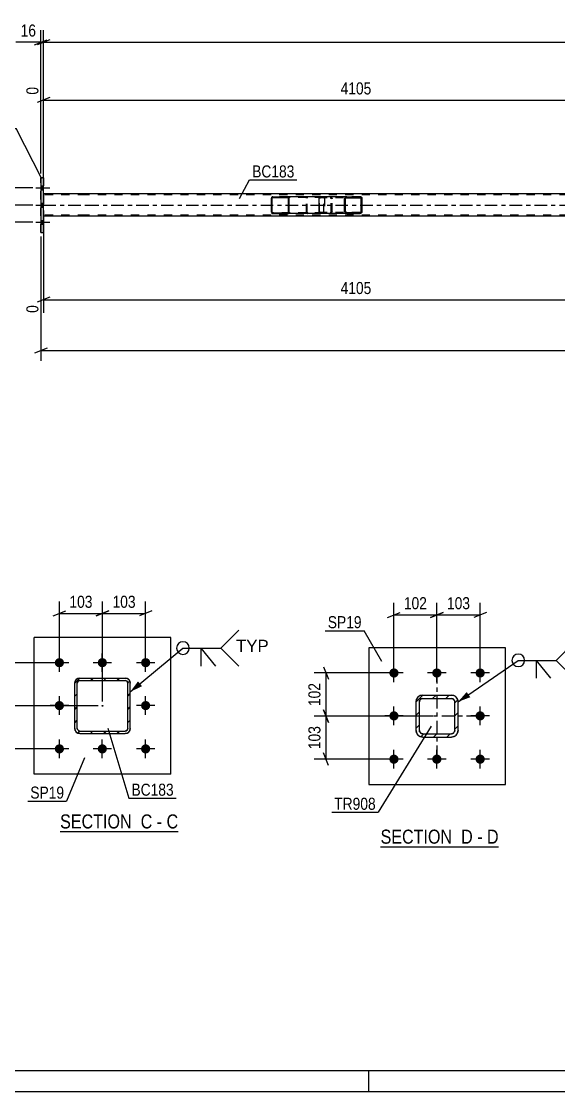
# Model space of a CAD drawing. Header units: millimetres. Extents: x -97 to 744, y -428 to 166.
# Drawn here: x 31.4 to 159.1, y -428.3 to -173.8 of the extents above; entities that cross this region are included whole.
import ezdxf

# ---------------------------------------------------------------- set-up
doc = ezdxf.new("R2010")
doc.units = ezdxf.units.MM
doc.linetypes.add('DXK_LINE_DOT2', pattern=[3.9198, 1.9599, -1.9599])
doc.linetypes.add('DXK_LINE_DOT3', pattern=[5.9187, 2.979, -0.9799, 0.9799, -0.9799])
doc.styles.add('Arial', font='ARIAL.TTF', dxfattribs={"height": 0.2})
doc.styles.add('Arial Narrow', font='ARIALN.TTF', dxfattribs={"height": 0.2})

# ---------------------------------------------------------------- blocks, each defined once
blk = doc.blocks.new('Unknown-814185529-1133')
at = {"color": 5, "linetype": 'Continuous'}
for p, q in [((-91.97, -423.33), (739.03, -423.33)), ((114.03, -428.33), (114.03, -423.33)), ((-96.97, -428.33), (744.03, -428.33))]:
    blk.add_line(p, q, dxfattribs=at)
blk = doc.blocks.new('Unknown-814185529-15 - 12521')
at = {"color": 6, "linetype": 'Continuous'}
blk.add_line((40.59, -366.49), (68.66, -366.49), dxfattribs=at)
at = {"color": 0, "linetype": 'Continuous'}
blk.add_wipeout([(58.7, -365.74), (58.7, -362.24), (40.59, -362.24), (40.59, -365.74)], dxfattribs=at)
at = {"color": 7, "linetype": 'Continuous', "style": 'Arial Narrow'}
blk.add_text('SECTION ', height=3.34, dxfattribs=at).set_placement((40.59, -365.74))
at = {"color": 0, "linetype": 'Continuous'}
blk.add_wipeout([(62.52, -365.74), (62.52, -362.24), (59.75, -362.24), (59.75, -365.74)], dxfattribs=at)
blk.add_wipeout([(64.85, -365.74), (64.85, -362.24), (63.57, -362.24), (63.57, -365.74)], dxfattribs=at)
at = {"color": 7, "linetype": 'Continuous', "style": 'Arial Narrow'}
blk.add_text('C', height=3.34, dxfattribs=at).set_placement((59.75, -365.74))
at = {"color": 0, "linetype": 'Continuous'}
blk.add_wipeout([(68.66, -365.74), (68.66, -362.24), (65.9, -362.24), (65.9, -365.74)], dxfattribs=at)
at = {"color": 7, "linetype": 'Continuous', "style": 'Arial Narrow'}
for s, p in [('C', (65.9, -365.74)), ('-', (63.57, -365.74))]:
    blk.add_text(s, height=3.34, dxfattribs=at).set_placement(p)
blk = doc.blocks.new('Unknown-814185529-16 - 2047')
at = {"color": 6, "linetype": 'Continuous'}
blk.add_line((116.78, -370.11), (144.85, -370.11), dxfattribs=at)
at = {"color": 0, "linetype": 'Continuous'}
blk.add_wipeout([(134.89, -369.36), (134.89, -365.86), (116.78, -365.86), (116.78, -369.36)], dxfattribs=at)
at = {"color": 7, "linetype": 'Continuous', "style": 'Arial Narrow'}
blk.add_text('SECTION ', height=3.34, dxfattribs=at).set_placement((116.78, -369.36))
at = {"color": 0, "linetype": 'Continuous'}
blk.add_wipeout([(138.71, -369.36), (138.71, -365.86), (135.94, -365.86), (135.94, -369.36)], dxfattribs=at)
blk.add_wipeout([(141.03, -369.36), (141.03, -365.86), (139.76, -365.86), (139.76, -369.36)], dxfattribs=at)
at = {"color": 7, "linetype": 'Continuous', "style": 'Arial Narrow'}
blk.add_text('D', height=3.34, dxfattribs=at).set_placement((135.94, -369.36))
at = {"color": 0, "linetype": 'Continuous'}
blk.add_wipeout([(144.85, -369.36), (144.85, -365.86), (142.08, -365.86), (142.08, -369.36)], dxfattribs=at)
at = {"color": 7, "linetype": 'Continuous', "style": 'Arial Narrow'}
for s, p in [('D', (142.08, -369.36)), ('-', (139.76, -369.36))]:
    blk.add_text(s, height=3.34, dxfattribs=at).set_placement(p)
blk = doc.blocks.new('Part-814185529-5575 - 5445')
at = {"linetype": 'Continuous'}
h = blk.add_hatch(dxfattribs=at)
h.set_pattern_fill('', scale=0.7, style=0, pattern_type=0)
h.set_pattern_definition([(45, (95.0524, -215.657), (-1.57154, 1.57154), [])])
h.paths.add_polyline_path([(95.08, -215.78), (95.05, -215.66), (94.98, -215.55), (94.87, -215.48), (94.74, -215.46), (91.16, -215.46), (91.03, -215.48), (90.92, -215.55), (90.85, -215.66), (90.82, -215.78), (90.82, -219.14), (90.85, -219.26), (90.92, -219.37), (91.03, -219.44), (91.16, -219.46), (94.74, -219.46), (94.87, -219.44), (94.98, -219.37), (95.05, -219.26), (95.08, -219.14)])
h.paths.add_polyline_path([(94.9, -219.2), (94.86, -219.25), (94.8, -219.29), (94.74, -219.3), (91.16, -219.3), (91.1, -219.29), (91.04, -219.25), (91, -219.2), (90.99, -219.14), (90.99, -215.78), (91, -215.72), (91.04, -215.67), (91.1, -215.63), (91.16, -215.62), (94.74, -215.62), (94.8, -215.63), (94.86, -215.67), (94.9, -215.72), (94.91, -215.78), (94.91, -219.14)])
at = {"color": 2, "linetype": 'Continuous'}
for p, q in [((90.85, -215.66), (90.82, -215.78)), ((90.82, -219.14), (90.82, -215.78)), ((90.99, -215.78), (91, -215.72)), ((90.99, -219.14), (90.99, -215.78)), ((91, -215.72), (91.04, -215.67)), ((91.16, -215.46), (91.03, -215.48)), ((91.04, -215.67), (91.1, -215.63)), ((91.1, -215.63), (91.16, -215.62)), ((91.16, -215.46), (94.74, -215.46)), ((91.16, -215.62), (94.74, -215.62)), ((102.44, -215.46), (94.74, -215.46)), ((94.87, -215.48), (94.74, -215.46)), ((94.74, -215.62), (94.8, -215.63)), ((94.8, -215.63), (94.86, -215.67)), ((94.86, -215.67), (94.9, -215.72)), ((94.9, -215.72), (94.91, -215.78)), ((94.91, -219.14), (94.91, -215.78)), ((95.08, -215.78), (95.05, -215.66)), ((95.08, -219.14), (95.08, -215.78)), ((90.82, -219.14), (90.85, -219.26)), ((91, -219.2), (90.99, -219.14)), ((91.04, -219.25), (91, -219.2)), ((91.03, -219.44), (91.16, -219.46)), ((91.1, -219.29), (91.04, -219.25)), ((91.16, -219.3), (91.1, -219.29)), ((91.16, -219.3), (94.74, -219.3)), ((91.16, -219.46), (94.74, -219.46)), ((94.8, -219.29), (94.74, -219.3)), ((94.74, -219.46), (94.87, -219.44)), ((102.44, -219.46), (94.74, -219.46)), ((94.86, -219.25), (94.8, -219.29)), ((94.9, -219.2), (94.86, -219.25)), ((94.91, -219.14), (94.9, -219.2)), ((95.05, -219.26), (95.08, -219.14))]:
    blk.add_line(p, q, dxfattribs=at)
at = {"color": 7, "linetype": 'DXK_LINE_DOT2'}
for p, q in [((94.74, -215.46), (91.16, -215.46)), ((103.09, -215.62), (91.16, -215.62)), ((99.17, -215.78), (99.2, -215.66)), ((99.17, -219.14), (99.17, -215.78)), ((99.35, -215.72), (99.34, -215.78)), ((99.34, -219.14), (99.34, -215.78)), ((99.39, -215.67), (99.35, -215.72)), ((99.38, -215.48), (99.51, -215.46)), ((99.45, -215.63), (99.39, -215.67)), ((99.51, -215.62), (99.45, -215.63)), ((103.09, -215.46), (102.44, -215.46)), ((103.09, -215.46), (103.22, -215.48)), ((103.15, -215.63), (103.09, -215.62)), ((103.21, -215.67), (103.15, -215.63)), ((103.24, -215.72), (103.21, -215.67)), ((103.26, -215.78), (103.24, -215.72)), ((103.26, -219.14), (103.26, -215.78)), ((103.4, -215.66), (103.43, -215.78)), ((103.43, -215.78), (103.43, -219.14)), ((103.09, -219.3), (91.16, -219.3)), ((94.74, -219.46), (91.16, -219.46)), ((99.2, -219.26), (99.17, -219.14)), ((99.34, -219.14), (99.35, -219.2)), ((99.35, -219.2), (99.39, -219.25)), ((99.51, -219.46), (99.38, -219.44)), ((99.39, -219.25), (99.41, -219.26)), ((99.41, -219.26), (99.45, -219.29)), ((99.45, -219.29), (99.51, -219.3)), ((103.09, -219.46), (102.44, -219.46)), ((103.09, -219.3), (103.15, -219.29)), ((103.22, -219.44), (103.09, -219.46)), ((103.15, -219.29), (103.21, -219.25)), ((103.21, -219.25), (103.24, -219.2)), ((103.24, -219.2), (103.26, -219.14)), ((103.43, -219.14), (103.4, -219.26))]:
    blk.add_line(p, q, dxfattribs=at)
at = {"color": 2, "linetype": 'Continuous'}
for centre, start, end in [((91.15, -215.79), 110.7583, 155.68), ((94.75, -215.79), 24.32, 69.2417), ((91.15, -219.13), 204.32, 249.2417), ((94.75, -219.13), 290.7583, 335.68)]:
    blk.add_arc(centre, 0.331, start, end, dxfattribs=at)
at = {"color": 7, "linetype": 'DXK_LINE_DOT2'}
for centre, start, end in [((99.5, -215.79), 110.7583, 155.68), ((103.1, -215.79), 24.32, 69.2417), ((99.5, -219.13), 204.32, 249.2417), ((103.1, -219.13), 290.7583, 335.68)]:
    blk.add_arc(centre, 0.331, start, end, dxfattribs=at)
blk = doc.blocks.new('Part-814185529-5581 - 5445')
at = {"color": 2, "linetype": 'Continuous'}
for p, q in [((36.63, -210.96), (35.99, -210.96)), ((35.99, -210.96), (35.99, -223.96)), ((36.63, -223.96), (36.63, -210.96)), ((35.99, -223.96), (36.63, -223.96))]:
    blk.add_line(p, q, dxfattribs=at)
at = {"color": 7, "linetype": 'DXK_LINE_DOT2'}
for p, q in [((35.99, -223.96), (35.99, -210.96)), ((36.63, -210.96), (36.63, -223.96))]:
    blk.add_line(p, q, dxfattribs=at)
blk = doc.blocks.new('Part-814185529-5574 - 5445')
at = {"linetype": 'Continuous'}
h = blk.add_hatch(dxfattribs=at)
h.set_pattern_fill('', scale=0.7, style=0, pattern_type=0)
h.set_pattern_definition([(45, (112.3845, -215.7558), (-1.57154, 1.57154), [])])
h.paths.add_polyline_path([(112.42, -215.94), (112.38, -215.76), (112.28, -215.6), (112.11, -215.5), (111.92, -215.46), (108.74, -215.46), (108.54, -215.5), (108.38, -215.6), (108.27, -215.76), (108.23, -215.94), (108.23, -218.98), (108.27, -219.16), (108.38, -219.32), (108.54, -219.42), (108.74, -219.46), (111.92, -219.46), (112.11, -219.42), (112.28, -219.32), (112.38, -219.16), (112.42, -218.98)])
h.paths.add_polyline_path([(112.15, -219.07), (112.1, -219.15), (112.02, -219.2), (111.92, -219.22), (108.74, -219.22), (108.64, -219.2), (108.56, -219.15), (108.5, -219.07), (108.48, -218.98), (108.48, -215.94), (108.5, -215.85), (108.56, -215.77), (108.64, -215.72), (108.74, -215.7), (111.92, -215.7), (112.02, -215.72), (112.1, -215.77), (112.15, -215.85), (112.17, -215.94), (112.17, -218.98)])
at = {"color": 2, "linetype": 'Continuous'}
for p, q in [((102.16, -215.94), (102.19, -215.76)), ((102.16, -218.98), (102.16, -215.94)), ((102.19, -215.76), (102.24, -215.6)), ((102.24, -215.6), (102.33, -215.5)), ((102.33, -215.5), (102.44, -215.46)), ((108.74, -215.46), (102.44, -215.46)), ((108.27, -215.76), (108.23, -215.94)), ((108.23, -218.98), (108.23, -215.94)), ((108.48, -215.94), (108.5, -215.85)), ((108.48, -218.98), (108.48, -215.94)), ((108.5, -215.85), (108.56, -215.77)), ((108.74, -215.46), (108.54, -215.5)), ((108.56, -215.77), (108.64, -215.72)), ((108.64, -215.72), (108.74, -215.7)), ((108.74, -215.46), (111.92, -215.46)), ((108.74, -215.7), (111.92, -215.7)), ((112.11, -215.5), (111.92, -215.46)), ((111.92, -215.7), (112.02, -215.72)), ((112.02, -215.72), (112.1, -215.77)), ((112.1, -215.77), (112.15, -215.85)), ((112.15, -215.85), (112.17, -215.94)), ((112.17, -218.98), (112.17, -215.94)), ((112.42, -215.94), (112.38, -215.76)), ((112.42, -218.98), (112.42, -215.94)), ((102.19, -219.16), (102.16, -218.98)), ((102.24, -219.32), (102.19, -219.16)), ((102.33, -219.42), (102.24, -219.32)), ((102.44, -219.46), (102.33, -219.42)), ((108.74, -219.46), (102.44, -219.46)), ((108.23, -218.98), (108.27, -219.16)), ((108.5, -219.07), (108.48, -218.98)), ((108.56, -219.15), (108.5, -219.07)), ((108.54, -219.42), (108.74, -219.46)), ((108.64, -219.2), (108.56, -219.15)), ((108.74, -219.22), (108.64, -219.2)), ((108.74, -219.22), (111.92, -219.22)), ((108.74, -219.46), (111.92, -219.46)), ((112.02, -219.2), (111.92, -219.22)), ((111.92, -219.46), (112.11, -219.42)), ((112.1, -219.15), (112.02, -219.2)), ((112.15, -219.07), (112.1, -219.15)), ((112.17, -218.98), (112.15, -219.07)), ((112.38, -219.16), (112.42, -218.98))]:
    blk.add_line(p, q, dxfattribs=at)
at = {"color": 7, "linetype": 'DXK_LINE_DOT2'}
for p, q in [((102.31, -215.85), (102.3, -215.94)), ((102.3, -218.98), (102.3, -215.94)), ((102.34, -215.77), (102.31, -215.85)), ((102.38, -215.72), (102.34, -215.77)), ((102.44, -215.7), (102.38, -215.72)), ((111.92, -215.7), (102.44, -215.7)), ((103.43, -215.7), (103.43, -215.46)), ((104.77, -215.46), (104.96, -215.5)), ((104.87, -215.72), (104.77, -215.7)), ((104.95, -215.77), (104.87, -215.72)), ((105, -215.85), (104.95, -215.77)), ((105.02, -215.94), (105, -215.85)), ((105.02, -218.98), (105.02, -215.94)), ((105.23, -215.76), (105.27, -215.94)), ((105.27, -218.98), (105.27, -215.94)), ((111.92, -215.46), (108.74, -215.46)), ((102.3, -218.98), (102.31, -219.07)), ((102.31, -219.07), (102.34, -219.15)), ((102.34, -219.15), (102.38, -219.2)), ((102.38, -219.2), (102.44, -219.22)), ((111.92, -219.22), (102.44, -219.22)), ((103.43, -219.46), (103.43, -219.22)), ((104.77, -219.22), (104.87, -219.2)), ((104.96, -219.42), (104.77, -219.46)), ((104.87, -219.2), (104.95, -219.15)), ((104.95, -219.15), (105, -219.07)), ((105, -219.07), (105.02, -218.98)), ((105.27, -218.98), (105.23, -219.16)), ((111.92, -219.46), (108.74, -219.46))]:
    blk.add_line(p, q, dxfattribs=at)
for centre, start, end in [((104.78, -215.95), 23.8494, 68.8059), ((104.78, -218.96), 291.1941, 336.1506)]:
    blk.add_arc(centre, 0.492, start, end, dxfattribs=at)
at = {"color": 2, "linetype": 'Continuous'}
for centre, start, end in [((108.72, -215.95), 111.1941, 156.1506), ((111.93, -215.95), 23.8494, 68.8059), ((108.72, -218.96), 203.8494, 248.8059), ((111.93, -218.96), 291.1941, 336.1506)]:
    blk.add_arc(centre, 0.492, start, end, dxfattribs=at)
blk = doc.blocks.new('Part-814185529-5621 - 5445')
at = {"color": 2, "linetype": 'Continuous'}
for p, q in [((46.75, -214.82), (36.63, -214.82)), ((184.45, -214.82), (46.85, -214.82)), ((46.75, -220.1), (36.63, -220.1)), ((184.45, -220.1), (46.85, -220.1))]:
    blk.add_line(p, q, dxfattribs=at)
at = {"color": 7, "linetype": 'DXK_LINE_DOT2'}
for p, q in [((36.63, -214.82), (36.63, -220.1)), ((46.75, -215.06), (36.63, -215.06)), ((36.63, -215.3), (36.63, -219.62)), ((623.83, -215.06), (46.85, -215.06)), ((46.75, -219.86), (36.63, -219.86)), ((623.83, -219.86), (46.85, -219.86))]:
    blk.add_line(p, q, dxfattribs=at)
at = {"color": 7, "linetype": 'DXK_LINE_DOT3'}
for p, q in [((36.63, -217.46), (46.75, -217.46)), ((46.85, -217.46), (623.83, -217.46))]:
    blk.add_line(p, q, dxfattribs=at)
blk = doc.blocks.new('Bolt-814185529-5746 - 5445')
at = {"linetype": 'Continuous'}
for points in [[(36.63, -213.8), (36.63, -212.92), (35.99, -212.92), (35.99, -213.8)], [(36.63, -213.8), (36.63, -212.92), (35.99, -212.92), (35.99, -213.8)], [(36.63, -213.8), (36.63, -212.92), (35.99, -212.92), (35.99, -213.8)], [(36.63, -217.92), (36.63, -217.04), (35.99, -217.04), (35.99, -217.92)], [(36.63, -217.92), (36.63, -217.04), (35.99, -217.04), (35.99, -217.92)], [(36.63, -222), (36.63, -221.12), (35.99, -221.12), (35.99, -222)], [(36.63, -222), (36.63, -221.12), (35.99, -221.12), (35.99, -222)], [(36.63, -222), (36.63, -221.12), (35.99, -221.12), (35.99, -222)]]:
    blk.add_hatch(color=1, dxfattribs=at).paths.add_polyline_path(points)
at = {"color": 1, "linetype": 'Continuous'}
for p, q in [((34.83, -213.36), (38.15, -213.36)), ((34.83, -213.36), (38.15, -213.36)), ((34.83, -213.36), (38.15, -213.36)), ((35.99, -212.92), (36.63, -212.92)), ((35.99, -212.92), (36.63, -212.92)), ((35.99, -212.92), (36.63, -212.92)), ((35.99, -213.8), (36.63, -213.8)), ((35.99, -213.8), (36.63, -213.8)), ((35.99, -213.8), (36.63, -213.8)), ((34.83, -217.48), (38.15, -217.48)), ((34.83, -217.48), (38.15, -217.48)), ((35.99, -217.04), (36.63, -217.04)), ((35.99, -217.04), (36.63, -217.04)), ((35.99, -217.92), (36.63, -217.92)), ((35.99, -217.92), (36.63, -217.92)), ((35.99, -221.12), (36.63, -221.12)), ((35.99, -221.12), (36.63, -221.12)), ((35.99, -221.12), (36.63, -221.12)), ((34.83, -221.56), (38.15, -221.56)), ((34.83, -221.56), (38.15, -221.56)), ((34.83, -221.56), (38.15, -221.56)), ((35.99, -222), (36.63, -222)), ((35.99, -222), (36.63, -222)), ((35.99, -222), (36.63, -222))]:
    blk.add_line(p, q, dxfattribs=at)
blk = doc.blocks.new('Bolt-814185529-12657 - 12521')
at = {"linetype": 'Continuous'}
for points in [[(40.43, -327.41, -1), (40.43, -325.21, -1)], [(50.63, -327.41, -1), (50.63, -325.21, -1)], [(60.93, -327.41, -1), (60.93, -325.21, -1)], [(40.43, -337.61, -1), (40.43, -335.41, -1)], [(60.93, -337.61, -1), (60.93, -335.41, -1)], [(40.43, -347.91, -1), (40.43, -345.71, -1)], [(50.63, -347.91, -1), (50.63, -345.71, -1)], [(60.93, -347.91, -1), (60.93, -345.71, -1)]]:
    blk.add_hatch(color=1, dxfattribs=at).paths.add_polyline_path(points)
at = {"color": 1, "linetype": 'Continuous'}
for p, q in [((40.43, -328.51), (40.43, -324.11)), ((50.63, -328.51), (50.63, -324.11)), ((60.93, -328.51), (60.93, -324.11)), ((42.63, -326.31), (38.23, -326.31)), ((52.83, -326.31), (48.43, -326.31)), ((63.13, -326.31), (58.73, -326.31)), ((40.43, -338.71), (40.43, -334.31)), ((60.93, -338.71), (60.93, -334.31)), ((42.63, -336.51), (38.23, -336.51)), ((63.13, -336.51), (58.73, -336.51)), ((40.43, -349.01), (40.43, -344.61)), ((50.63, -349.01), (50.63, -344.61)), ((60.93, -349.01), (60.93, -344.61)), ((42.63, -346.81), (38.23, -346.81)), ((52.83, -346.81), (48.43, -346.81)), ((63.13, -346.81), (58.73, -346.81))]:
    blk.add_line(p, q, dxfattribs=at)
blk = doc.blocks.new('Part-814185529-12538 - 12521')
at = {"color": 2, "linetype": 'Continuous'}
for p, q in [((66.93, -320.31), (34.43, -320.31)), ((34.43, -352.81), (34.43, -320.31)), ((66.93, -352.81), (66.93, -320.31)), ((66.93, -352.81), (34.43, -352.81))]:
    blk.add_line(p, q, dxfattribs=at)
blk = doc.blocks.new('Part-814185529-12652 - 12521')
at = {"linetype": 'Continuous'}
h = blk.add_hatch(dxfattribs=at)
h.set_pattern_fill('', scale=0.7, style=0, pattern_type=0)
h.set_pattern_definition([(45, (45.282, -329.9584), (-1.57154, 1.57154), [])])
h.paths.add_polyline_path([(56.08, -329.96), (45.28, -329.96), (44.82, -330.05), (44.43, -330.31), (44.17, -330.7), (44.08, -331.16), (44.08, -341.96), (44.17, -342.42), (44.43, -342.81), (44.82, -343.07), (45.28, -343.16), (56.08, -343.16), (56.54, -343.07), (56.93, -342.81), (57.19, -342.42), (57.28, -341.96), (57.28, -331.16), (57.19, -330.7), (56.93, -330.31), (56.54, -330.05)])
h.paths.add_polyline_path([(56.64, -330.93), (56.68, -331.16), (56.68, -341.96), (56.64, -342.19), (56.51, -342.38), (56.31, -342.51), (56.08, -342.56), (45.28, -342.56), (45.05, -342.51), (44.86, -342.38), (44.73, -342.19), (44.68, -341.96), (44.68, -331.16), (44.73, -330.93), (44.86, -330.73), (45.05, -330.6), (45.28, -330.56), (56.08, -330.56), (56.31, -330.6), (56.51, -330.73)])
blk.add_hatch(color=30, dxfattribs=at).paths.add_polyline_path([(50.68, -336.66, -1), (50.68, -336.46, -1)])
at = {"color": 7, "linetype": 'DXK_LINE_DOT2'}
for p, q in [((44.08, -331.16), (44.17, -330.7)), ((44.86, -330.73), (44.73, -330.93)), ((44.82, -330.05), (45.28, -329.96)), ((45.05, -330.6), (44.86, -330.73)), ((45.28, -330.56), (45.05, -330.6)), ((45.28, -329.96), (56.08, -329.96)), ((45.28, -330.56), (56.08, -330.56)), ((56.08, -329.96), (56.54, -330.05)), ((56.31, -330.6), (56.08, -330.56)), ((56.51, -330.73), (56.31, -330.6)), ((56.64, -330.93), (56.51, -330.73)), ((57.19, -330.7), (57.28, -331.16)), ((44.08, -341.96), (44.08, -331.16)), ((44.73, -330.93), (44.68, -331.16)), ((44.68, -341.96), (44.68, -331.16)), ((56.68, -331.16), (56.64, -330.93)), ((56.68, -341.96), (56.68, -331.16)), ((57.28, -341.96), (57.28, -331.16)), ((44.17, -342.42), (44.08, -341.96)), ((44.68, -341.96), (44.73, -342.19)), ((44.73, -342.19), (44.86, -342.38)), ((45.28, -343.16), (44.82, -343.07)), ((44.86, -342.38), (45.05, -342.51)), ((45.05, -342.51), (45.28, -342.56)), ((45.28, -342.56), (56.08, -342.56)), ((45.28, -343.16), (56.08, -343.16)), ((56.08, -342.56), (56.31, -342.51)), ((56.54, -343.07), (56.08, -343.16)), ((56.31, -342.51), (56.51, -342.38)), ((56.51, -342.38), (56.64, -342.19)), ((56.64, -342.19), (56.68, -341.96)), ((57.28, -341.96), (57.19, -342.42))]:
    blk.add_line(p, q, dxfattribs=at)
at = {"color": 2, "linetype": 'Continuous'}
for p, q in [((44.17, -330.7), (44.08, -331.16)), ((44.73, -330.93), (44.86, -330.73)), ((45.28, -329.96), (44.82, -330.05)), ((44.86, -330.73), (45.05, -330.6)), ((45.05, -330.6), (45.28, -330.56)), ((45.28, -329.96), (56.08, -329.96)), ((45.28, -330.56), (56.08, -330.56)), ((56.54, -330.05), (56.08, -329.96)), ((56.08, -330.56), (56.31, -330.6)), ((56.31, -330.6), (56.51, -330.73)), ((56.51, -330.73), (56.64, -330.93)), ((57.28, -331.16), (57.19, -330.7)), ((44.08, -341.96), (44.08, -331.16)), ((44.68, -331.16), (44.73, -330.93)), ((44.68, -341.96), (44.68, -331.16)), ((56.64, -330.93), (56.68, -331.16)), ((56.68, -341.96), (56.68, -331.16)), ((57.28, -341.96), (57.28, -331.16)), ((44.08, -341.96), (44.17, -342.42)), ((44.73, -342.19), (44.68, -341.96)), ((44.86, -342.38), (44.73, -342.19)), ((44.82, -343.07), (45.28, -343.16)), ((45.05, -342.51), (44.86, -342.38)), ((45.28, -342.56), (45.05, -342.51)), ((45.28, -342.56), (56.08, -342.56)), ((45.28, -343.16), (56.08, -343.16)), ((56.31, -342.51), (56.08, -342.56)), ((56.08, -343.16), (56.54, -343.07)), ((56.51, -342.38), (56.31, -342.51)), ((56.64, -342.19), (56.51, -342.38)), ((56.68, -341.96), (56.64, -342.19)), ((57.19, -342.42), (57.28, -341.96))]:
    blk.add_line(p, q, dxfattribs=at)
at = {"color": 7, "linetype": 'DXK_LINE_DOT3'}
blk.add_line((50.68, -336.56), (50.68, -336.56), dxfattribs=at)
at = {"color": 30, "linetype": 'DXK_LINE_DOT3'}
blk.add_line((50.68, -336.56), (50.68, -336.56), dxfattribs=at)
at = {"color": 30, "linetype": 'Continuous'}
blk.add_circle((50.68, -336.56), 0.1, dxfattribs=at)
at = {"color": 7, "linetype": 'DXK_LINE_DOT2'}
for centre, start, end in [((45.28, -331.16), 112.5, 157.5), ((56.08, -331.16), 22.5, 67.5), ((45.28, -341.96), 202.5, 247.5), ((56.08, -341.96), 292.5, 337.5)]:
    blk.add_arc(centre, 1.2, start, end, dxfattribs=at)
at = {"color": 2, "linetype": 'Continuous'}
for centre, start, end in [((45.28, -331.16), 112.5, 157.5), ((56.08, -331.16), 22.5, 67.5), ((45.28, -341.96), 202.5, 247.5), ((56.08, -341.96), 292.5, 337.5)]:
    blk.add_arc(centre, 1.2, start, end, dxfattribs=at)
blk = doc.blocks.new('Bolt-814185529-2056 - 2047')
at = {"linetype": 'Continuous'}
for points in [[(119.96, -329.86, -1), (119.96, -327.66, -1)], [(130.16, -329.86, -1), (130.16, -327.66, -1)], [(140.46, -329.86, -1), (140.46, -327.66, -1)], [(119.96, -340.06, -1), (119.96, -337.86, -1)], [(140.46, -340.06, -1), (140.46, -337.86, -1)], [(119.96, -350.36, -1), (119.96, -348.16, -1)], [(130.16, -350.36, -1), (130.16, -348.16, -1)], [(140.46, -350.36, -1), (140.46, -348.16, -1)]]:
    blk.add_hatch(color=1, dxfattribs=at).paths.add_polyline_path(points)
at = {"color": 1, "linetype": 'Continuous'}
for p, q in [((119.96, -330.96), (119.96, -326.56)), ((130.16, -330.96), (130.16, -326.56)), ((140.46, -330.96), (140.46, -326.56)), ((122.16, -328.76), (117.76, -328.76)), ((132.36, -328.76), (127.96, -328.76)), ((142.66, -328.76), (138.26, -328.76)), ((119.96, -341.16), (119.96, -336.76)), ((140.46, -341.16), (140.46, -336.76)), ((122.16, -338.96), (117.76, -338.96)), ((142.66, -338.96), (138.26, -338.96)), ((119.96, -351.46), (119.96, -347.06)), ((130.16, -351.46), (130.16, -347.06)), ((140.46, -351.46), (140.46, -347.06)), ((122.16, -349.26), (117.76, -349.26)), ((132.36, -349.26), (127.96, -349.26)), ((142.66, -349.26), (138.26, -349.26))]:
    blk.add_line(p, q, dxfattribs=at)
blk = doc.blocks.new('Part-814185529-2195 - 2047')
at = {"color": 2, "linetype": 'Continuous'}
for p, q in [((146.46, -322.76), (113.96, -322.76)), ((113.96, -322.76), (113.96, -355.26)), ((146.46, -355.26), (146.46, -322.76)), ((113.96, -355.26), (146.46, -355.26))]:
    blk.add_line(p, q, dxfattribs=at)
blk = doc.blocks.new('Part-814185529-2075 - 2047')
at = {"linetype": 'Continuous'}
h = blk.add_hatch(dxfattribs=at)
h.set_pattern_fill('', scale=0.7, style=0, pattern_type=0)
h.set_pattern_definition([(45, (126.8125, -334.0147), (-1.57154, 1.57154), [])])
h.paths.add_polyline_path([(133.61, -334.01), (126.81, -334.01), (126.2, -334.14), (125.68, -334.48), (125.33, -335), (125.21, -335.61), (125.21, -342.41), (125.33, -343.03), (125.68, -343.55), (126.2, -343.89), (126.81, -344.01), (133.61, -344.01), (134.22, -343.89), (134.74, -343.55), (135.09, -343.03), (135.21, -342.41), (135.21, -335.61), (135.09, -335), (134.74, -334.48), (134.22, -334.14)])
h.paths.add_polyline_path([(134.35, -335.31), (134.41, -335.61), (134.41, -342.41), (134.35, -342.72), (134.18, -342.98), (133.92, -343.15), (133.61, -343.21), (126.81, -343.21), (126.51, -343.15), (126.25, -342.98), (126.07, -342.72), (126.01, -342.41), (126.01, -335.61), (126.07, -335.31), (126.25, -335.05), (126.51, -334.88), (126.81, -334.81), (133.61, -334.81), (133.92, -334.88), (134.18, -335.05)])
at = {"color": 7, "linetype": 'DXK_LINE_DOT3'}
for p, q in [((130.21, -349.01), (130.21, -329.01)), ((140.21, -339.01), (120.21, -339.01))]:
    blk.add_line(p, q, dxfattribs=at)
at = {"color": 7, "linetype": 'DXK_LINE_DOT2'}
for p, q in [((125.21, -335.61), (125.33, -335)), ((125.21, -342.41), (125.21, -335.61)), ((126.07, -335.31), (126.01, -335.61)), ((126.01, -342.41), (126.01, -335.61)), ((126.2, -334.14), (126.81, -334.01)), ((126.81, -334.81), (126.51, -334.88)), ((126.81, -334.01), (133.61, -334.01)), ((126.81, -334.81), (133.61, -334.81)), ((133.61, -334.01), (134.22, -334.14)), ((133.92, -334.88), (133.61, -334.81)), ((134.41, -335.61), (134.35, -335.31)), ((134.41, -342.41), (134.41, -335.61)), ((135.09, -335), (135.21, -335.61)), ((135.21, -342.41), (135.21, -335.61)), ((125.33, -343.03), (125.21, -342.41)), ((126.01, -342.41), (126.07, -342.72)), ((126.51, -343.15), (126.81, -343.21)), ((126.81, -343.21), (133.61, -343.21)), ((133.61, -343.21), (133.92, -343.15)), ((134.35, -342.72), (134.41, -342.41)), ((135.21, -342.41), (135.09, -343.03)), ((126.81, -344.01), (126.2, -343.89)), ((126.81, -344.01), (133.61, -344.01)), ((134.22, -343.89), (133.61, -344.01))]:
    blk.add_line(p, q, dxfattribs=at)
at = {"color": 2, "linetype": 'Continuous'}
for p, q in [((125.33, -335), (125.21, -335.61)), ((125.21, -342.41), (125.21, -335.61)), ((126.01, -335.61), (126.07, -335.31)), ((126.01, -342.41), (126.01, -335.61)), ((126.81, -334.01), (126.2, -334.14)), ((126.51, -334.88), (126.81, -334.81)), ((126.81, -334.01), (133.61, -334.01)), ((126.81, -334.81), (133.61, -334.81)), ((134.22, -334.14), (133.61, -334.01)), ((133.61, -334.81), (133.92, -334.88)), ((134.35, -335.31), (134.41, -335.61)), ((134.41, -342.41), (134.41, -335.61)), ((135.21, -335.61), (135.09, -335)), ((135.21, -342.41), (135.21, -335.61)), ((125.21, -342.41), (125.33, -343.03)), ((126.07, -342.72), (126.01, -342.41)), ((126.81, -343.21), (126.51, -343.15)), ((126.81, -343.21), (133.61, -343.21)), ((133.92, -343.15), (133.61, -343.21)), ((134.41, -342.41), (134.35, -342.72)), ((135.09, -343.03), (135.21, -342.41)), ((126.2, -343.89), (126.81, -344.01)), ((126.81, -344.01), (133.61, -344.01)), ((133.61, -344.01), (134.22, -343.89))]:
    blk.add_line(p, q, dxfattribs=at)
at = {"color": 7, "linetype": 'DXK_LINE_DOT2'}
for centre, radius, start, end in [((126.81, -335.61), 1.6, 112.5, 157.5), ((126.81, -335.61), 0.8, 112.5, 157.5), ((133.61, -335.61), 0.8, 22.5, 67.5), ((133.61, -335.61), 1.6, 22.5, 67.5), ((126.81, -342.41), 1.6, 202.5, 247.5), ((126.81, -342.41), 0.8, 202.5, 247.5), ((133.61, -342.41), 0.8, 292.5, 337.5), ((133.61, -342.41), 1.6, 292.5, 337.5)]:
    blk.add_arc(centre, radius, start, end, dxfattribs=at)
at = {"color": 2, "linetype": 'Continuous'}
for centre, radius, start, end in [((126.81, -335.61), 1.6, 112.5, 157.5), ((126.81, -335.61), 0.8, 112.5, 157.5), ((133.61, -335.61), 0.8, 22.5, 67.5), ((133.61, -335.61), 1.6, 22.5, 67.5), ((126.81, -342.41), 1.6, 202.5, 247.5), ((126.81, -342.41), 0.8, 202.5, 247.5), ((133.61, -342.41), 0.8, 292.5, 337.5), ((133.61, -342.41), 1.6, 292.5, 337.5)]:
    blk.add_arc(centre, radius, start, end, dxfattribs=at)
blk = doc.blocks.new('StraightDimension-814185529-5782 - 5445')
at = {"color": 7, "linetype": 'Continuous'}
for p, q in [((185.25, -206.22), (185.25, -183.88)), ((36.63, -214.75), (36.63, -189.36)), ((38.13, -191.89), (35.13, -193.09)), ((36.63, -192.49), (185.25, -192.49)), ((183.75, -193.09), (186.75, -191.89))]:
    blk.add_line(p, q, dxfattribs=at)
at = {"color": 0, "linetype": 'Continuous'}
for points in [[(184.65, -183.28), (180.45, -183.28), (180.45, -191.79), (184.65, -191.79)], [(36.03, -188.76), (31.83, -188.76), (31.83, -191.79), (36.03, -191.79)]]:
    blk.add_wipeout(points, dxfattribs=at)
at = {"color": 0}
blk.add_wipeout([(115.19, -191.74), (115.19, -187.54), (106.68, -187.54), (106.68, -191.74)], dxfattribs=at)
at = {"color": 3, "linetype": 'Continuous', "style": 'Arial Narrow'}
for s, height, p in [('4105', 2.863, (184.05, -191.19)), ('0', 2.86, (35.43, -191.19))]:
    blk.add_text(s, height=height, rotation=90.0002, dxfattribs=at).set_placement(p)
at = {"color": 3, "style": 'Arial Narrow'}
blk.add_text('4105', height=2.863, dxfattribs=at).set_placement((107.28, -191.14))
blk = doc.blocks.new('StraightDimension-814185529-5809 - 5445')
at = {"color": 7, "linetype": 'Continuous'}
for p, q in [((36.63, -220.24), (36.63, -243.1)), ((185.25, -229.5), (185.25, -248.58)), ((38.13, -239.37), (35.13, -240.57)), ((36.63, -239.97), (185.25, -239.97)), ((183.75, -240.57), (186.75, -239.37))]:
    blk.add_line(p, q, dxfattribs=at)
at = {"color": 0}
blk.add_wipeout([(115.19, -239.22), (115.19, -235.02), (106.68, -235.02), (106.68, -239.22)], dxfattribs=at)
at = {"color": 0, "linetype": 'Continuous'}
for points in [[(36.03, -240.67), (31.83, -240.67), (31.83, -243.7), (36.03, -243.7)], [(184.65, -240.67), (180.45, -240.67), (180.45, -249.18), (184.65, -249.18)]]:
    blk.add_wipeout(points, dxfattribs=at)
at = {"color": 3, "style": 'Arial Narrow'}
blk.add_text('4105', height=2.863, dxfattribs=at).set_placement((107.28, -238.62))
at = {"color": 3, "linetype": 'Continuous', "style": 'Arial Narrow'}
for s, height, p in [('0', 2.86, (35.43, -243.1)), ('4105', 2.863, (184.05, -248.58))]:
    blk.add_text(s, height=height, rotation=90.0002, dxfattribs=at).set_placement(p)
blk = doc.blocks.new('StraightDimension-814185529-5846 - 5445')
at = {"color": 7, "linetype": 'Continuous'}
for p, q in [((35.99, -224.96), (35.99, -254.47)), ((37.49, -251.47), (34.49, -252.67)), ((35.99, -252.07), (634.69, -252.07))]:
    blk.add_line(p, q, dxfattribs=at)
blk = doc.blocks.new('StraightDimension-814185529-8073 - 5445')
at = {"color": 7, "linetype": 'Continuous'}
for p, q in [((38.13, -178.12), (35.13, -179.32)), ((36.63, -209.96), (36.63, -175.87)), ((36.63, -178.72), (634.05, -178.72))]:
    blk.add_line(p, q, dxfattribs=at)
blk = doc.blocks.new('StraightDimension-814185529-8074 - 5445')
at = {"color": 7, "linetype": 'Continuous'}
for p, q in [((34.49, -179.32), (37.49, -178.12)), ((38.13, -178.12), (35.13, -179.32)), ((35.99, -209.96), (35.99, -175.87)), ((36.63, -209.96), (36.63, -175.87)), ((35.99, -178.72), (36.63, -178.72))]:
    blk.add_line(p, q, dxfattribs=at)
at = {"color": 0}
blk.add_wipeout([(35.47, -177.97), (35.47, -173.77), (30.61, -173.77), (30.61, -177.97)], dxfattribs=at)
at = {"color": 7, "linetype": 'Continuous'}
blk.add_line((35.99, -178.72), (30.08, -178.72), dxfattribs=at)
blk.add_line((35.99, -178.72), (30.08, -178.72), dxfattribs=at)
at = {"color": 3, "style": 'Arial Narrow'}
blk.add_text('16', height=2.863, dxfattribs=at).set_placement((31.21, -177.37))
blk = doc.blocks.new('StraightDimension-814185529-12708 - 5445')
at = {"color": 7, "linetype": 'Continuous'}
for p, q in [((34.08, -213.36), (25.88, -213.36)), ((28.13, -211.86), (29.33, -214.86)), ((28.73, -217.46), (28.73, -213.36)), ((29.33, -218.96), (28.13, -215.96)), ((34.08, -217.46), (25.88, -217.46))]:
    blk.add_line(p, q, dxfattribs=at)
at = {"color": 0}
blk.add_wipeout([(27.98, -206.15), (23.78, -206.15), (23.78, -212.83), (27.98, -212.83)], dxfattribs=at)
at = {"color": 7, "linetype": 'Continuous'}
blk.add_line((28.73, -213.36), (28.73, -205.63), dxfattribs=at)
blk.add_line((28.73, -213.36), (28.73, -205.63), dxfattribs=at)
at = {"color": 3, "style": 'Arial Narrow'}
blk.add_text('103', height=2.863, rotation=90.0002, dxfattribs=at).set_placement((27.38, -212.23))
blk = doc.blocks.new('StraightDimension-814185529-12709 - 5445')
at = {"color": 7, "linetype": 'Continuous'}
for p, q in [((28.13, -215.96), (29.33, -218.96)), ((34.08, -217.46), (25.88, -217.46)), ((28.73, -221.56), (28.73, -217.46)), ((29.33, -223.06), (28.13, -220.06)), ((34.08, -221.56), (25.88, -221.56))]:
    blk.add_line(p, q, dxfattribs=at)
at = {"color": 0}
blk.add_wipeout([(27.98, -222.08), (23.78, -222.08), (23.78, -228.77), (27.98, -228.77)], dxfattribs=at)
at = {"color": 7, "linetype": 'Continuous'}
blk.add_line((28.73, -221.56), (28.73, -229.29), dxfattribs=at)
blk.add_line((28.73, -221.56), (28.73, -229.29), dxfattribs=at)
at = {"color": 3, "style": 'Arial Narrow'}
blk.add_text('103', height=2.863, rotation=90.0002, dxfattribs=at).set_placement((27.38, -228.17))
blk = doc.blocks.new('StraightDimension-814185529-13038 - 12521')
at = {"color": 7, "linetype": 'Continuous'}
for p, q in [((50.68, -335.56), (50.68, -311.75)), ((60.93, -325.31), (60.93, -311.75)), ((49.18, -315.2), (52.18, -314)), ((50.68, -314.6), (60.93, -314.6)), ((62.43, -314), (59.43, -315.2))]:
    blk.add_line(p, q, dxfattribs=at)
at = {"color": 0}
blk.add_wipeout([(59.15, -313.85), (59.15, -309.65), (52.46, -309.65), (52.46, -313.85)], dxfattribs=at)
at = {"color": 3, "style": 'Arial Narrow'}
blk.add_text('103', height=2.863, dxfattribs=at).set_placement((53.06, -313.25))
blk = doc.blocks.new('StraightDimension-814185529-13039 - 12521')
at = {"color": 7, "linetype": 'Continuous'}
for p, q in [((40.43, -325.31), (40.43, -311.75)), ((50.68, -335.56), (50.68, -311.75)), ((38.93, -315.2), (41.93, -314)), ((40.43, -314.6), (50.68, -314.6)), ((52.18, -314), (49.18, -315.2))]:
    blk.add_line(p, q, dxfattribs=at)
at = {"color": 0}
blk.add_wipeout([(48.9, -313.85), (48.9, -309.65), (42.21, -309.65), (42.21, -313.85)], dxfattribs=at)
at = {"color": 3, "style": 'Arial Narrow'}
blk.add_text('103', height=2.863, dxfattribs=at).set_placement((42.81, -313.25))
blk = doc.blocks.new('StraightDimension-814185529-13055 - 12521')
at = {"color": 7, "linetype": 'Continuous'}
for p, q in [((22.83, -324.81), (24.03, -327.81)), ((39.43, -326.31), (20.58, -326.31)), ((23.43, -336.56), (23.43, -326.31)), ((24.03, -338.06), (22.83, -335.06)), ((49.68, -336.56), (20.58, -336.56))]:
    blk.add_line(p, q, dxfattribs=at)
at = {"color": 0}
blk.add_wipeout([(22.68, -328.09), (18.48, -328.09), (18.48, -334.77), (22.68, -334.77)], dxfattribs=at)
at = {"color": 3, "style": 'Arial Narrow'}
blk.add_text('102', height=2.863, rotation=90.0002, dxfattribs=at).set_placement((22.08, -334.17))
blk = doc.blocks.new('StraightDimension-814185529-13056 - 12521')
at = {"color": 7, "linetype": 'Continuous'}
for p, q in [((22.83, -335.06), (24.03, -338.06)), ((49.68, -336.56), (20.58, -336.56)), ((23.43, -346.81), (23.43, -336.56)), ((24.03, -348.31), (22.83, -345.31)), ((39.43, -346.81), (20.58, -346.81))]:
    blk.add_line(p, q, dxfattribs=at)
at = {"color": 0}
blk.add_wipeout([(22.68, -338.34), (18.48, -338.34), (18.48, -345.02), (22.68, -345.02)], dxfattribs=at)
at = {"color": 3, "style": 'Arial Narrow'}
blk.add_text('103', height=2.863, rotation=90.0002, dxfattribs=at).set_placement((22.08, -344.42))
blk = doc.blocks.new('StraightDimension-814185529-13233 - 2047')
at = {"color": 7, "linetype": 'Continuous'}
for p, q in [((130.16, -327.76), (130.16, -312.09)), ((140.46, -327.76), (140.46, -312.09)), ((128.66, -315.54), (131.66, -314.34)), ((130.16, -314.94), (140.46, -314.94)), ((141.96, -314.34), (138.96, -315.54))]:
    blk.add_line(p, q, dxfattribs=at)
at = {"color": 0}
blk.add_wipeout([(138.65, -314.19), (138.65, -309.99), (131.97, -309.99), (131.97, -314.19)], dxfattribs=at)
at = {"color": 3, "style": 'Arial Narrow'}
blk.add_text('103', height=2.863, dxfattribs=at).set_placement((132.57, -313.59))
blk = doc.blocks.new('StraightDimension-814185529-2267 - 2047')
at = {"color": 7, "linetype": 'Continuous'}
for p, q in [((103.23, -337.51), (104.43, -340.51)), ((129.21, -339.01), (100.98, -339.01)), ((103.83, -349.26), (103.83, -339.01)), ((104.43, -350.76), (103.23, -347.76)), ((118.96, -349.26), (100.98, -349.26))]:
    blk.add_line(p, q, dxfattribs=at)
at = {"color": 0}
blk.add_wipeout([(103.08, -340.8), (98.88, -340.8), (98.88, -347.48), (103.08, -347.48)], dxfattribs=at)
at = {"color": 3, "style": 'Arial Narrow'}
blk.add_text('103', height=2.863, rotation=90.0002, dxfattribs=at).set_placement((102.48, -346.88))
blk = doc.blocks.new('StraightDimension-814185529-2284 - 2047')
at = {"color": 7, "linetype": 'Continuous'}
for p, q in [((103.23, -327.26), (104.43, -330.26)), ((118.96, -328.76), (100.98, -328.76)), ((103.83, -339.01), (103.83, -328.76)), ((104.43, -340.51), (103.23, -337.51)), ((129.21, -339.01), (100.98, -339.01))]:
    blk.add_line(p, q, dxfattribs=at)
at = {"color": 0}
blk.add_wipeout([(103.08, -330.55), (98.88, -330.55), (98.88, -337.23), (103.08, -337.23)], dxfattribs=at)
at = {"color": 3, "style": 'Arial Narrow'}
blk.add_text('102', height=2.863, rotation=90.0002, dxfattribs=at).set_placement((102.48, -336.63))
blk = doc.blocks.new('StraightDimension-814185529-13231 - 2047')
at = {"color": 7, "linetype": 'Continuous'}
for p, q in [((119.96, -327.76), (119.96, -312.09)), ((130.16, -327.76), (130.16, -312.09)), ((118.46, -315.54), (121.46, -314.34)), ((119.96, -314.94), (130.16, -314.94)), ((131.66, -314.34), (128.66, -315.54))]:
    blk.add_line(p, q, dxfattribs=at)
at = {"color": 0}
blk.add_wipeout([(128.4, -314.19), (128.4, -309.99), (121.72, -309.99), (121.72, -314.19)], dxfattribs=at)
at = {"color": 3, "style": 'Arial Narrow'}
blk.add_text('102', height=2.863, dxfattribs=at).set_placement((122.32, -313.59))
blk = doc.blocks.new('Mark-814185529-5577 - 5445')
at = {"color": 0}
blk.add_wipeout([(29.54, -198.66), (29.54, -195.66), (21.51, -195.66), (21.51, -198.66)], dxfattribs=at)
blk.add_wipeout([(29.54, -198.66), (29.54, -195.66), (21.51, -195.66), (21.51, -198.66)], dxfattribs=at)
at = {"color": 30, "linetype": 'Continuous'}
for p in [(20.91, -199.26), (36.28, -211.23)]:
    blk.add_line(p, (30.14, -199.26), dxfattribs=at)
at = {"color": 3, "style": 'Arial Narrow'}
blk.add_text('SP19', height=2.863, dxfattribs=at).set_placement((21.51, -198.66))
blk = doc.blocks.new('Mark-814185529-5617 - 5445')
at = {"color": 0}
blk.add_wipeout([(96.31, -210.89), (96.31, -207.89), (86.26, -207.89), (86.26, -210.89)], dxfattribs=at)
blk.add_wipeout([(96.31, -210.89), (96.31, -207.89), (86.26, -207.89), (86.26, -210.89)], dxfattribs=at)
at = {"color": 30, "linetype": 'Continuous'}
for p, q in [((83.21, -215.92), (85.66, -211.49)), ((85.66, -211.49), (96.91, -211.49))]:
    blk.add_line(p, q, dxfattribs=at)
at = {"color": 3, "style": 'Arial Narrow'}
blk.add_text('BC183', height=2.863, dxfattribs=at).set_placement((86.26, -210.89))
blk = doc.blocks.new('Mark-814185529-13071 - 12521')
at = {"color": 0}
blk.add_wipeout([(41.55, -358.64), (41.55, -355.64), (33.51, -355.64), (33.51, -358.64)], dxfattribs=at)
blk.add_wipeout([(41.55, -358.64), (41.55, -355.64), (33.51, -355.64), (33.51, -358.64)], dxfattribs=at)
at = {"color": 30, "linetype": 'Continuous'}
for p in [(46.4, -348.95), (32.91, -359.24)]:
    blk.add_line(p, (42.15, -359.24), dxfattribs=at)
at = {"color": 3, "style": 'Arial Narrow'}
blk.add_text('SP19', height=2.863, dxfattribs=at).set_placement((33.51, -358.64))
blk = doc.blocks.new('Mark-814185529-13074 - 12521')
at = {"color": 0}
blk.add_wipeout([(67.6, -357.95), (67.6, -354.95), (57.56, -354.95), (57.56, -357.95)], dxfattribs=at)
blk.add_wipeout([(67.6, -357.95), (67.6, -354.95), (57.56, -354.95), (57.56, -357.95)], dxfattribs=at)
at = {"color": 30, "linetype": 'Continuous'}
for p, q in [((51.98, -341.86), (56.96, -358.55)), ((56.96, -358.55), (68.2, -358.55))]:
    blk.add_line(p, q, dxfattribs=at)
at = {"color": 3, "style": 'Arial Narrow'}
blk.add_text('BC183', height=2.863, dxfattribs=at).set_placement((57.56, -357.95))
blk = doc.blocks.new('WeldMark-814185529-13093 - 12521')
at = {"linetype": 'Continuous'}
blk.add_hatch(color=30, dxfattribs=at).paths.add_polyline_path([(60.07, -331.9), (57.28, -333.24), (59.11, -330.75)])
at = {"color": 30, "linetype": 'Continuous'}
for p, q in [((57.28, -333.24), (69.8, -322.83)), ((69.8, -322.83), (78.8, -322.83))]:
    blk.add_line(p, q, dxfattribs=at)
at = {"color": 3, "linetype": 'Continuous'}
for q in [(77.51, -327.12), (74.09, -327.12)]:
    blk.add_line((74.09, -322.83), q, dxfattribs=at)
for start, end in [(90, 270), (270, 90)]:
    blk.add_arc((69.8, -322.83), 1.5, start, end, dxfattribs=at)
at = {"color": 0, "linetype": 'Continuous'}
blk.add_wipeout([(90.18, -323.73), (90.18, -320.73), (82.4, -320.73), (82.4, -323.73)], dxfattribs=at)
blk.add_wipeout([(90.18, -323.73), (90.18, -320.73), (82.4, -320.73), (82.4, -323.73)], dxfattribs=at)
at = {"color": 3, "linetype": 'Continuous'}
for q in [(83.09, -318.55), (83.09, -327.12)]:
    blk.add_line((78.8, -322.83), q, dxfattribs=at)
at = {"color": 3, "linetype": 'Continuous', "style": 'Arial'}
blk.add_text('TYP', height=2.865, dxfattribs=at).set_placement((82.4, -323.73))
blk = doc.blocks.new('Mark-814185529-2191 - 2047')
at = {"color": 0}
blk.add_wipeout([(112.27, -318.1), (112.27, -315.1), (104.23, -315.1), (104.23, -318.1)], dxfattribs=at)
blk.add_wipeout([(112.27, -318.1), (112.27, -315.1), (104.23, -315.1), (104.23, -318.1)], dxfattribs=at)
at = {"color": 30, "linetype": 'Continuous'}
for p in [(103.63, -318.7), (117.11, -325.99)]:
    blk.add_line(p, (112.87, -318.7), dxfattribs=at)
at = {"color": 3, "style": 'Arial Narrow'}
blk.add_text('SP19', height=2.863, dxfattribs=at).set_placement((104.23, -318.1))
blk = doc.blocks.new('Mark-814185529-2071 - 2047')
at = {"color": 0}
blk.add_wipeout([(115.63, -361.3), (115.63, -358.3), (105.77, -358.3), (105.77, -361.3)], dxfattribs=at)
blk.add_wipeout([(115.63, -361.3), (115.63, -358.3), (105.77, -358.3), (105.77, -361.3)], dxfattribs=at)
at = {"color": 30, "linetype": 'Continuous'}
for p in [(128.82, -341.39), (105.17, -361.9)]:
    blk.add_line(p, (116.23, -361.9), dxfattribs=at)
at = {"color": 3, "style": 'Arial Narrow'}
blk.add_text('TR908', height=2.863, dxfattribs=at).set_placement((105.77, -361.3))
blk = doc.blocks.new('WeldMark-814185529-2301 - 2047')
at = {"linetype": 'Continuous'}
blk.add_hatch(color=30, dxfattribs=at).paths.add_polyline_path([(138.11, -334.53), (135.21, -335.61), (137.26, -333.29)])
at = {"color": 30, "linetype": 'Continuous'}
for p, q in [((135.21, -335.61), (149.51, -325.75)), ((149.51, -325.75), (158.51, -325.75))]:
    blk.add_line(p, q, dxfattribs=at)
at = {"color": 3, "linetype": 'Continuous'}
for q in [(157.22, -330.03), (153.8, -330.03)]:
    blk.add_line((153.8, -325.75), q, dxfattribs=at)
for start, end in [(90, 270), (270, 90)]:
    blk.add_arc((149.51, -325.75), 1.5, start, end, dxfattribs=at)
at = {"color": 0, "linetype": 'Continuous'}
blk.add_wipeout([(169.89, -326.65), (169.89, -323.65), (162.11, -323.65), (162.11, -326.65)], dxfattribs=at)
blk.add_wipeout([(169.89, -326.65), (169.89, -323.65), (162.11, -323.65), (162.11, -326.65)], dxfattribs=at)
at = {"color": 3, "linetype": 'Continuous'}
for q in [(162.8, -321.46), (162.8, -330.03)]:
    blk.add_line((158.51, -325.75), q, dxfattribs=at)
at = {"color": 3, "linetype": 'Continuous', "style": 'Arial'}
blk.add_text('TYP', height=2.865, dxfattribs=at).set_placement((162.11, -326.65))

msp = doc.modelspace()

# ---------------------------------------------------------------- block references
for name in ['Unknown-814185529-1133', 'Part-814185529-5581 - 5445', 'Bolt-814185529-5746 - 5445', 'Part-814185529-5621 - 5445', 'Part-814185529-5575 - 5445', 'Part-814185529-5574 - 5445', 'Part-814185529-12538 - 12521', 'Part-814185529-2195 - 2047', 'Bolt-814185529-12657 - 12521', 'Bolt-814185529-2056 - 2047', 'Part-814185529-12652 - 12521', 'Part-814185529-2075 - 2047']:
    msp.add_blockref(name, (0, 0))

# ---------------------------------------------------------------- next in the draw order: block references
for name in ['StraightDimension-814185529-5782 - 5445', 'StraightDimension-814185529-5809 - 5445', 'StraightDimension-814185529-13038 - 12521', 'StraightDimension-814185529-13233 - 2047', 'Mark-814185529-2191 - 2047', 'StraightDimension-814185529-2267 - 2047', 'Mark-814185529-13074 - 12521', 'Unknown-814185529-15 - 12521', 'Unknown-814185529-16 - 2047']:
    msp.add_blockref(name, (0, 0))

# ---------------------------------------------------------------- next in the draw order: block references
for name in ['StraightDimension-814185529-8073 - 5445', 'StraightDimension-814185529-5846 - 5445', 'StraightDimension-814185529-13039 - 12521', 'WeldMark-814185529-13093 - 12521', 'WeldMark-814185529-2301 - 2047', 'StraightDimension-814185529-2284 - 2047']:
    msp.add_blockref(name, (0, 0))

# ---------------------------------------------------------------- next in the draw order: block references
for name in ['StraightDimension-814185529-8074 - 5445', 'Mark-814185529-5617 - 5445', 'StraightDimension-814185529-13231 - 2047', 'StraightDimension-814185529-13055 - 12521', 'Mark-814185529-2071 - 2047']:
    msp.add_blockref(name, (0, 0))

# ---------------------------------------------------------------- next in the draw order: block references
for name in ['StraightDimension-814185529-12708 - 5445', 'StraightDimension-814185529-13056 - 12521']:
    msp.add_blockref(name, (0, 0))

# ---------------------------------------------------------------- next in the draw order: block references
for name in ['Mark-814185529-5577 - 5445', 'StraightDimension-814185529-12709 - 5445', 'Mark-814185529-13071 - 12521']:
    msp.add_blockref(name, (0, 0))

doc.saveas('drawing.dxf')
